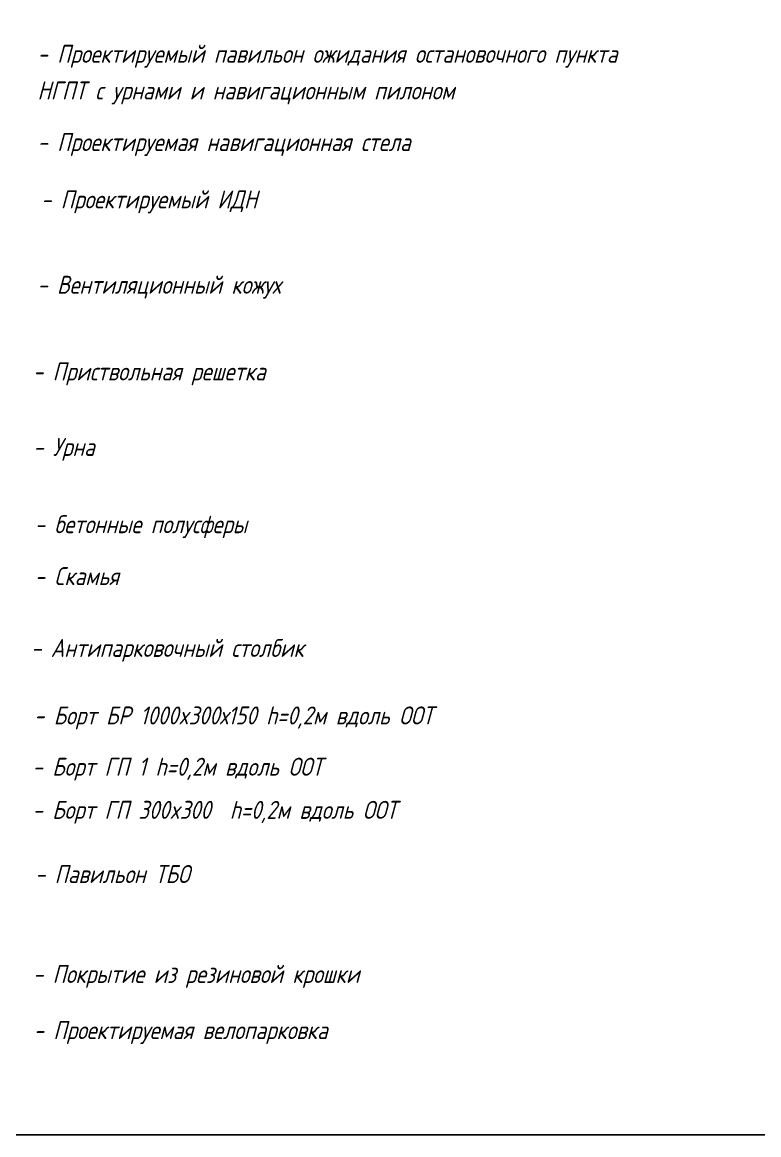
# Model space of a CAD drawing. Extents: x -2918 to -212, y 225 to 5715.
# Drawn here: x -839.6 to -737.2, y 735.2 to 889.9 of the extents above; entities that cross this region are included whole.
import ezdxf

# ---------------------------------------------------------------- set-up
doc = ezdxf.new("R2010")
doc.units = 0
doc.layers.get('0').update_dxf_attribs({"linetype": 'CONTINUOUS'})
doc.styles.add('$MORISSOT2_5', font='romans.shx', dxfattribs={"width": 0.8, "oblique": 15, "height": 2.5})

msp = doc.modelspace()

# ---------------------------------------------------------------- linework, layer by layer
msp.add_lwpolyline([(-897.42, 1049.07), (-576.92, 1049.07), (-576.92, 735.19), (-897.42, 735.19)], close=True)

# ---------------------------------------------------------------- texts
at = {"style": '$MORISSOT2_5', "oblique": 15, "width": 0.8}
for s, p in [('- Проектируемый павильон ожидания остановочного пункта', (-837.53, 884.29)), ('НГПТ с урнами и навигационным пилоном', (-837.53, 879.19)), ('- Проектируемая навигационная стела ', (-837.53, 872.01)), ('- Проектируемый ИДН', (-837.04, 864.04)), ('- Вентиляционный кожух', (-837.56, 852.17)), ('- Приствольная решетка', (-838.17, 840.11)), ('- Урна', (-838.13, 829.61)), ('- бетонные полусферы', (-837.93, 818.86)), ('- Скамья', (-837.93, 811.64)), ('- Антипарковочный столбик', (-838.43, 801.65)), ('- Борт БР 1000x300х150 h=0,2м вдоль ООТ', (-838.02, 792.26)), ('- Борт ГП 1 h=0,2м вдоль ООТ', (-838.23, 785.13)), ('- Борт ГП 300x300  h=0,2м вдоль ООТ', (-838.23, 779.13)), ('- Павильон ТБО', (-837.89, 770.2)), ('- Покрытие из резиновой крошки', (-838.17, 756.3)), ('- Проектируемая велопарковка', (-838.07, 748.49))]:
    msp.add_text(s, height=2.5, dxfattribs=at).set_placement(p)

doc.saveas('drawing.dxf')
